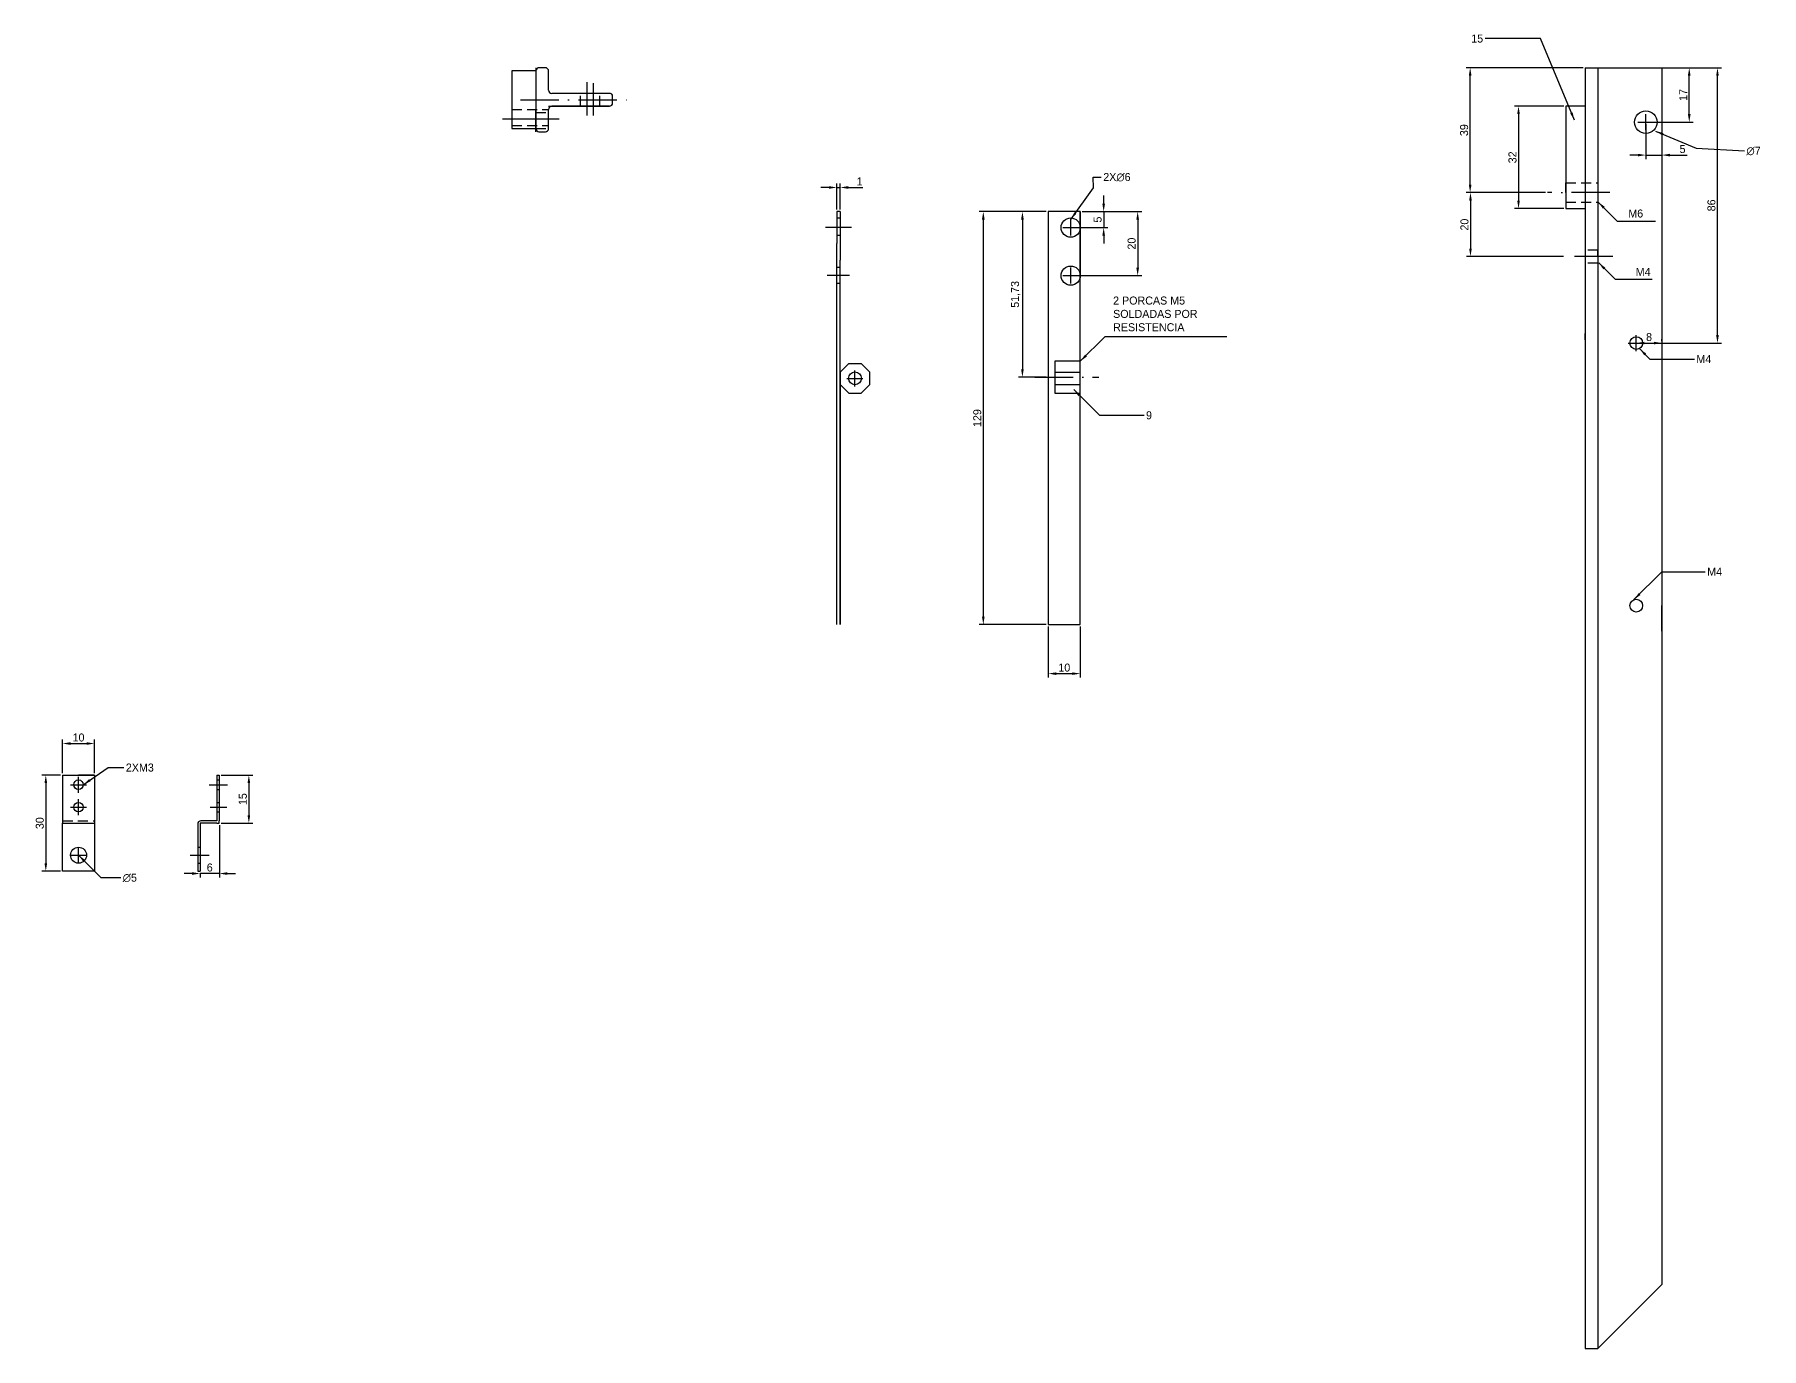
# Model space of a CAD drawing. Header units: millimetres. Extents: x -4548 to 362, y -239 to 259.
# Drawn here: x -1987 to -1448, y -207 to 203 of the extents above; entities that cross this region are included whole.
import ezdxf

# ---------------------------------------------------------------- set-up
doc = ezdxf.new("R2010")
doc.units = ezdxf.units.MM
doc.linetypes.add('ACAD_ISO10W100', pattern=[18, 12, -3, 0, -3])
doc.linetypes.add('HIDDEN2', pattern=[4.7625, 3.175, -1.5875])
for name, color, linetype in [('Contorno', 7, 'Continuous'), ('Cortes', 140, 'HIDDEN2'), ('Cotas', 1, 'Continuous'), ('Linhas_de_Centro', 5, 'ACAD_ISO10W100')]:
    doc.layers.add(name, color=color, linetype=linetype)
doc.dimstyles.new('ISO-25', dxfattribs={"dimtxt": 2.5, "dimasz": 2.5, "dimexe": 1.25, "dimexo": 0.625, "dimtad": 1, "dimtxsty": 'Standard', "dimcen": 2.5, "dimadec": 0, "dimazin": 0, "dimtfac": 1, "dimtmove": 0, "dimatfit": 3, "dimfxl": 0, "dimarcsym": 0})

# ---------------------------------------------------------------- blocks, each defined once
blk = doc.blocks.new('*D31')
at = {"layer": 'Cotas', "color": 0, "lineweight": -2}
for p, q in [((-1483.09, 192.53), (-1468.91, 192.53)), ((-1470.16, 178.03), (-1470.16, 190.03)), ((-1483.09, 175.53), (-1468.91, 175.53))]:
    blk.add_line(p, q, dxfattribs=at)
at = {"layer": 'Cotas', "color": 0}
for points in [[(-1470.58, 190.03), (-1469.75, 190.03), (-1470.16, 192.53)], [(-1470.58, 178.03), (-1469.75, 178.03), (-1470.16, 175.53)]]:
    blk.add_solid(points, dxfattribs=at)
at = {"layer": 'Defpoints', "color": 0}
for p in [(-1483.72, 192.53), (-1470.16, 192.53), (-1483.72, 175.53)]:
    blk.add_point(p, dxfattribs=at)
at = {"layer": 'Cotas', "color": 0, "insert": (-1472.04, 184.03), "char_height": 2.5, "attachment_point": 5, "rotation": 90}
blk.add_mtext('17', dxfattribs=at)
blk = doc.blocks.new('*D32')
at = {"layer": 'Cotas', "color": 0, "lineweight": -2}
for p, q in [((-1486.09, 192.53), (-1460.09, 192.53)), ((-1461.34, 109.03), (-1461.34, 190.03)), ((-1486.09, 106.53), (-1460.09, 106.53))]:
    blk.add_line(p, q, dxfattribs=at)
at = {"layer": 'Cotas', "color": 0}
for points in [[(-1461.76, 190.03), (-1460.93, 190.03), (-1461.34, 192.53)], [(-1461.76, 109.03), (-1460.93, 109.03), (-1461.34, 106.53)]]:
    blk.add_solid(points, dxfattribs=at)
at = {"layer": 'Defpoints', "color": 0}
for p in [(-1486.72, 192.53), (-1461.34, 192.53), (-1486.72, 106.53)]:
    blk.add_point(p, dxfattribs=at)
at = {"layer": 'Cotas', "color": 0, "insert": (-1463.22, 149.53), "char_height": 2.5, "attachment_point": 5, "rotation": 90}
blk.add_mtext('86', dxfattribs=at)
blk = doc.blocks.new('*D33')
at = {"layer": 'Cotas', "color": 0, "lineweight": -2}
for p, q in [((-1503.34, 192.53), (-1539.86, 192.53)), ((-1538.61, 156.03), (-1538.61, 190.03)), ((-1515.06, 153.53), (-1539.86, 153.53))]:
    blk.add_line(p, q, dxfattribs=at)
at = {"layer": 'Cotas', "color": 0}
for points in [[(-1539.03, 190.03), (-1538.19, 190.03), (-1538.61, 192.53)], [(-1539.03, 156.03), (-1538.19, 156.03), (-1538.61, 153.53)]]:
    blk.add_solid(points, dxfattribs=at)
at = {"layer": 'Defpoints', "color": 0}
for p in [(-1538.61, 192.53), (-1502.72, 192.53), (-1514.44, 153.53)]:
    blk.add_point(p, dxfattribs=at)
at = {"layer": 'Cotas', "color": 0, "insert": (-1540.49, 173.03), "char_height": 2.5, "attachment_point": 5, "rotation": 90}
blk.add_mtext('39', dxfattribs=at)
blk = doc.blocks.new('*D34')
at = {"layer": 'Cotas', "color": 0, "lineweight": -2}
for p, q in [((-1486.72, 107.15), (-1486.72, 107.78)), ((-1484.22, 106.53), (-1481.22, 106.53)), ((-1478.72, 107.15), (-1478.72, 107.78))]:
    blk.add_line(p, q, dxfattribs=at)
at = {"layer": 'Cotas', "color": 0}
for points in [[(-1484.22, 106.94), (-1484.22, 106.11), (-1486.72, 106.53)], [(-1481.22, 106.94), (-1481.22, 106.11), (-1478.72, 106.53)]]:
    blk.add_solid(points, dxfattribs=at)
at = {"layer": 'Defpoints', "color": 0}
for p in [(-1486.72, 106.53), (-1478.72, 106.53), (-1478.72, 106.53)]:
    blk.add_point(p, dxfattribs=at)
at = {"layer": 'Cotas', "color": 0, "insert": (-1482.72, 108.4), "char_height": 2.5, "attachment_point": 5}
blk.add_mtext('8', dxfattribs=at)
blk = doc.blocks.new('*D35')
at = {"layer": 'Cotas', "color": 0, "lineweight": -2}
for p, q in [((-1483.72, 174.9), (-1483.72, 163.99)), ((-1478.72, 174.9), (-1478.72, 163.99)), ((-1486.22, 165.24), (-1488.72, 165.24)), ((-1483.72, 165.24), (-1478.72, 165.24)), ((-1476.22, 165.24), (-1470.8, 165.24))]:
    blk.add_line(p, q, dxfattribs=at)
at = {"layer": 'Cotas', "color": 0}
for points in [[(-1486.22, 165.65), (-1486.22, 164.82), (-1483.72, 165.24)], [(-1476.22, 165.65), (-1476.22, 164.82), (-1478.72, 165.24)]]:
    blk.add_solid(points, dxfattribs=at)
at = {"layer": 'Defpoints', "color": 0}
for p in [(-1483.72, 175.53), (-1478.72, 175.53), (-1478.72, 165.24)]:
    blk.add_point(p, dxfattribs=at)
at = {"layer": 'Cotas', "color": 0, "insert": (-1472.26, 167.11), "char_height": 2.5, "attachment_point": 5}
blk.add_mtext('5', dxfattribs=at)
blk = doc.blocks.new('*D36')
at = {"layer": 'Cotas', "color": 0, "lineweight": -2}
for p, q in [((-1509.34, 180.53), (-1524.74, 180.53)), ((-1523.49, 178.03), (-1523.49, 151.03)), ((-1509.34, 148.53), (-1524.74, 148.53))]:
    blk.add_line(p, q, dxfattribs=at)
at = {"layer": 'Cotas', "color": 0}
for points in [[(-1523.91, 178.03), (-1523.08, 178.03), (-1523.49, 180.53)], [(-1523.91, 151.03), (-1523.08, 151.03), (-1523.49, 148.53)]]:
    blk.add_solid(points, dxfattribs=at)
at = {"layer": 'Defpoints', "color": 0}
for p in [(-1508.72, 180.53), (-1523.49, 148.53), (-1508.72, 148.53)]:
    blk.add_point(p, dxfattribs=at)
at = {"layer": 'Cotas', "color": 0, "insert": (-1525.37, 164.53), "char_height": 2.5, "attachment_point": 5, "rotation": 90}
blk.add_mtext('32', dxfattribs=at)
blk = doc.blocks.new('*D39')
at = {"layer": 'Cotas', "color": 0, "lineweight": -2}
for p, q in [((-1653.1, 150.1), (-1653.1, 152.6)), ((-1659.77, 147.6), (-1651.85, 147.6)), ((-1653.1, 147.6), (-1653.1, 142.6)), ((-1662.77, 142.6), (-1651.85, 142.6)), ((-1653.1, 140.1), (-1653.1, 137.6))]:
    blk.add_line(p, q, dxfattribs=at)
at = {"layer": 'Cotas', "color": 0}
for points in [[(-1653.52, 150.1), (-1652.69, 150.1), (-1653.1, 147.6)], [(-1653.52, 140.1), (-1652.69, 140.1), (-1653.1, 142.6)]]:
    blk.add_solid(points, dxfattribs=at)
at = {"layer": 'Defpoints', "color": 0}
for p in [(-1660.4, 147.6), (-1663.4, 142.6), (-1653.1, 142.6)]:
    blk.add_point(p, dxfattribs=at)
at = {"layer": 'Cotas', "color": 0, "insert": (-1654.98, 145.1), "char_height": 2.5, "attachment_point": 5, "rotation": 90}
blk.add_mtext('5', dxfattribs=at)
blk = doc.blocks.new('*D40')
at = {"layer": 'Cotas', "color": 0, "lineweight": -2}
for p, q in [((-1659.77, 147.6), (-1641.23, 147.6)), ((-1642.48, 145.1), (-1642.48, 130.1)), ((-1662.77, 127.6), (-1641.23, 127.6))]:
    blk.add_line(p, q, dxfattribs=at)
at = {"layer": 'Cotas', "color": 0}
for points in [[(-1642.9, 145.1), (-1642.06, 145.1), (-1642.48, 147.6)], [(-1642.9, 130.1), (-1642.06, 130.1), (-1642.48, 127.6)]]:
    blk.add_solid(points, dxfattribs=at)
at = {"layer": 'Defpoints', "color": 0}
for p in [(-1660.4, 147.6), (-1663.4, 127.6), (-1642.48, 127.6)]:
    blk.add_point(p, dxfattribs=at)
at = {"layer": 'Cotas', "color": 0, "insert": (-1644.36, 137.6), "char_height": 2.5, "attachment_point": 5, "rotation": 90}
blk.add_mtext('20', dxfattribs=at)
blk = doc.blocks.new('*D41')
at = {"layer": 'Cotas', "color": 0, "lineweight": -2}
for p, q in [((-1671.02, 147.6), (-1679.73, 147.6)), ((-1678.48, 145.1), (-1678.48, 98.36)), ((-1671.02, 95.86), (-1679.73, 95.86))]:
    blk.add_line(p, q, dxfattribs=at)
at = {"layer": 'Cotas', "color": 0}
for points in [[(-1678.9, 145.1), (-1678.07, 145.1), (-1678.48, 147.6)], [(-1678.9, 98.36), (-1678.07, 98.36), (-1678.48, 95.86)]]:
    blk.add_solid(points, dxfattribs=at)
at = {"layer": 'Defpoints', "color": 0}
for p in [(-1670.4, 147.6), (-1678.48, 95.86), (-1670.4, 95.86)]:
    blk.add_point(p, dxfattribs=at)
at = {"layer": 'Cotas', "color": 0, "insert": (-1680.57, 121.73), "char_height": 2.5, "attachment_point": 5, "rotation": 90}
blk.add_mtext('51,73', dxfattribs=at)
blk = doc.blocks.new('*D42')
at = {"layer": 'Cotas', "color": 0, "lineweight": -2}
for p, q in [((-1671.65, 147.6), (-1691.95, 147.6)), ((-1690.7, 145.1), (-1690.7, 21.1)), ((-1671.02, 18.6), (-1691.95, 18.6))]:
    blk.add_line(p, q, dxfattribs=at)
at = {"layer": 'Cotas', "color": 0}
for points in [[(-1691.12, 145.1), (-1690.29, 145.1), (-1690.7, 147.6)], [(-1691.12, 21.1), (-1690.29, 21.1), (-1690.7, 18.6)]]:
    blk.add_solid(points, dxfattribs=at)
at = {"layer": 'Defpoints', "color": 0}
for p in [(-1671.02, 147.6), (-1690.7, 18.6), (-1670.4, 18.6)]:
    blk.add_point(p, dxfattribs=at)
at = {"layer": 'Cotas', "color": 0, "insert": (-1692.58, 83.1), "char_height": 2.5, "attachment_point": 5, "rotation": 90}
blk.add_mtext('129', dxfattribs=at)
blk = doc.blocks.new('*D43')
at = {"layer": 'Cotas', "color": 0, "lineweight": -2}
for p, q in [((-1670.4, 17.97), (-1670.4, 2.04)), ((-1660.4, 17.97), (-1660.4, 2.04)), ((-1667.9, 3.29), (-1662.9, 3.29))]:
    blk.add_line(p, q, dxfattribs=at)
at = {"layer": 'Cotas', "color": 0}
for points in [[(-1667.9, 3.7), (-1667.9, 2.87), (-1670.4, 3.29)], [(-1662.9, 3.7), (-1662.9, 2.87), (-1660.4, 3.29)]]:
    blk.add_solid(points, dxfattribs=at)
at = {"layer": 'Defpoints', "color": 0}
for p in [(-1670.4, 18.6), (-1660.4, 18.6), (-1660.4, 3.29)]:
    blk.add_point(p, dxfattribs=at)
at = {"layer": 'Cotas', "color": 0, "insert": (-1665.4, 5.16), "char_height": 2.5, "attachment_point": 5}
blk.add_mtext('10', dxfattribs=at)
blk = doc.blocks.new('*D44')
at = {"layer": 'Cotas', "color": 0, "lineweight": -2}
for p, q in [((-1738.92, 155.13), (-1741.42, 155.13)), ((-1736.42, 148.22), (-1736.42, 156.38)), ((-1736.42, 155.13), (-1735.42, 155.13)), ((-1735.42, 148.22), (-1735.42, 156.38)), ((-1732.92, 155.13), (-1728.34, 155.13))]:
    blk.add_line(p, q, dxfattribs=at)
at = {"layer": 'Cotas', "color": 0}
for points in [[(-1738.92, 155.54), (-1738.92, 154.71), (-1736.42, 155.13)], [(-1732.92, 155.54), (-1732.92, 154.71), (-1735.42, 155.13)]]:
    blk.add_solid(points, dxfattribs=at)
at = {"layer": 'Defpoints', "color": 0}
for p in [(-1735.42, 155.13), (-1736.42, 147.6), (-1735.42, 147.6)]:
    blk.add_point(p, dxfattribs=at)
at = {"layer": 'Cotas', "color": 0, "insert": (-1729.38, 157), "char_height": 2.5, "attachment_point": 5}
blk.add_mtext('1', dxfattribs=at)
blk = doc.blocks.new('*D45')
at = {"layer": 'Cotas', "color": 0, "lineweight": -2}
for p, q in [((-1515.69, 153.53), (-1539.76, 153.53)), ((-1538.51, 151.03), (-1538.51, 136.03)), ((-1509.41, 133.53), (-1539.76, 133.53))]:
    blk.add_line(p, q, dxfattribs=at)
at = {"layer": 'Cotas', "color": 0}
for points in [[(-1538.92, 151.03), (-1538.09, 151.03), (-1538.51, 153.53)], [(-1538.92, 136.03), (-1538.09, 136.03), (-1538.51, 133.53)]]:
    blk.add_solid(points, dxfattribs=at)
at = {"layer": 'Defpoints', "color": 0}
for p in [(-1515.06, 153.53), (-1538.51, 133.53), (-1508.79, 133.53)]:
    blk.add_point(p, dxfattribs=at)
at = {"layer": 'Cotas', "color": 0, "insert": (-1540.38, 143.53), "char_height": 2.5, "attachment_point": 5, "rotation": 90}
blk.add_mtext('20', dxfattribs=at)
blk = doc.blocks.new('*D46')
at = {"layer": 'Cotas', "color": 0, "lineweight": -2}
for p, q in [((-1978.37, -27.79), (-1978.37, -17.29)), ((-1975.87, -18.54), (-1970.87, -18.54)), ((-1968.37, -27.79), (-1968.37, -17.29))]:
    blk.add_line(p, q, dxfattribs=at)
at = {"layer": 'Cotas', "color": 0}
for points in [[(-1975.87, -18.12), (-1975.87, -18.96), (-1978.37, -18.54)], [(-1970.87, -18.12), (-1970.87, -18.96), (-1968.37, -18.54)]]:
    blk.add_solid(points, dxfattribs=at)
at = {"layer": 'Defpoints', "color": 0}
for p in [(-1968.37, -18.54), (-1978.37, -28.42), (-1968.37, -28.42)]:
    blk.add_point(p, dxfattribs=at)
at = {"layer": 'Cotas', "color": 0, "insert": (-1973.37, -16.67), "char_height": 2.5, "attachment_point": 5}
blk.add_mtext('10', dxfattribs=at)
blk = doc.blocks.new('*D47')
at = {"layer": 'Cotas', "color": 0, "lineweight": -2}
for p, q in [((-1929.38, -44.04), (-1929.38, -60.4)), ((-1937.88, -59.15), (-1940.38, -59.15)), ((-1935.38, -59.04), (-1935.38, -60.4)), ((-1929.38, -59.15), (-1935.38, -59.15)), ((-1926.88, -59.15), (-1924.38, -59.15))]:
    blk.add_line(p, q, dxfattribs=at)
at = {"layer": 'Cotas', "color": 0}
for points in [[(-1937.88, -58.73), (-1937.88, -59.56), (-1935.38, -59.15)], [(-1926.88, -58.73), (-1926.88, -59.56), (-1929.38, -59.15)]]:
    blk.add_solid(points, dxfattribs=at)
at = {"layer": 'Defpoints', "color": 0}
for p in [(-1929.38, -43.42), (-1935.38, -58.42), (-1935.38, -59.15)]:
    blk.add_point(p, dxfattribs=at)
at = {"layer": 'Cotas', "color": 0, "insert": (-1932.38, -57.27), "char_height": 2.5, "attachment_point": 5}
blk.add_mtext('6', dxfattribs=at)
blk = doc.blocks.new('*D48')
at = {"layer": 'Cotas', "color": 0, "lineweight": -2}
for p, q in [((-1928.76, -28.42), (-1918.9, -28.42)), ((-1920.15, -30.92), (-1920.15, -40.92)), ((-1928.76, -43.42), (-1918.9, -43.42))]:
    blk.add_line(p, q, dxfattribs=at)
at = {"layer": 'Cotas', "color": 0}
for points in [[(-1920.57, -30.92), (-1919.74, -30.92), (-1920.15, -28.42)], [(-1920.57, -40.92), (-1919.74, -40.92), (-1920.15, -43.42)]]:
    blk.add_solid(points, dxfattribs=at)
at = {"layer": 'Defpoints', "color": 0}
for p in [(-1929.38, -28.42), (-1929.38, -43.42), (-1920.15, -43.42)]:
    blk.add_point(p, dxfattribs=at)
at = {"layer": 'Cotas', "color": 0, "insert": (-1922.03, -35.92), "char_height": 2.5, "attachment_point": 5, "rotation": 90}
blk.add_mtext('15', dxfattribs=at)
blk = doc.blocks.new('*D49')
at = {"layer": 'Cotas', "color": 0, "lineweight": -2}
for p, q in [((-1978.99, -28.42), (-1984.85, -28.42)), ((-1983.6, -30.92), (-1983.6, -55.92)), ((-1978.99, -58.42), (-1984.85, -58.42))]:
    blk.add_line(p, q, dxfattribs=at)
at = {"layer": 'Cotas', "color": 0}
for points in [[(-1984.01, -30.92), (-1983.18, -30.92), (-1983.6, -28.42)], [(-1984.01, -55.92), (-1983.18, -55.92), (-1983.6, -58.42)]]:
    blk.add_solid(points, dxfattribs=at)
at = {"layer": 'Defpoints', "color": 0}
for p in [(-1978.37, -28.42), (-1983.6, -58.42), (-1978.37, -58.42)]:
    blk.add_point(p, dxfattribs=at)
at = {"layer": 'Cotas', "color": 0, "insert": (-1985.47, -43.42), "char_height": 2.5, "attachment_point": 5, "rotation": 90}
blk.add_mtext('30', dxfattribs=at)

msp = doc.modelspace()

# ---------------------------------------------------------------- linework, layer by layer
at = {"layer": 'Contorno'}
for p, q in [((-1838.013, 191.526), (-1838.013, 173.526)), ((-1830.513, 191.526), (-1838.013, 191.526)), ((-1830.513, 192.526), (-1830.513, 191.526)), ((-1830.513, 191.526), (-1830.513, 173.526)), ((-1827.513, 192.526), (-1829.513, 192.526)), ((-1826.513, 185.526), (-1826.513, 191.526)), ((-1502.716, 192.526), (-1502.716, -207.474)), ((-1502.716, 192.526), (-1498.716, 192.526)), ((-1502.716, 192.526), (-1502.716, 180.526)), ((-1498.716, 192.526), (-1498.716, -207.474)), ((-1498.716, 192.526), (-1478.716, 192.526)), ((-1498.716, 192.526), (-1498.716, 153.526)), ((-1498.716, 192.526), (-1498.716, 107.526)), ((-1478.716, 192.526), (-1478.716, -187.474)), ((-1478.716, 192.526), (-1478.716, 175.526)), ((-1478.716, 192.526), (-1478.716, 106.526)), ((-1478.716, 192.526), (-1478.716, 106.526)), ((-1478.716, 192.526), (-1478.716, 16.526)), ((-1807.513, 184.526), (-1825.513, 184.526)), ((-1814.513, 177.579), (-1814.513, 187.967)), ((-1812.513, 177.579), (-1812.513, 187.724)), ((-1806.513, 181.526), (-1806.513, 183.526)), ((-1830.513, 176.526), (-1830.513, 179.526)), ((-1830.513, 176.526), (-1830.513, 178.526)), ((-1826.513, 180.526), (-1807.513, 180.526)), ((-1826.513, 173.526), (-1826.513, 179.526)), ((-1807.513, 180.526), (-1825.513, 180.526)), ((-1807.513, 180.526), (-1814.513, 180.526)), ((-1807.513, 180.526), (-1814.513, 180.526)), ((-1814.513, 180.526), (-1812.513, 180.526)), ((-1807.513, 180.526), (-1812.513, 180.526)), ((-1812.513, 180.526), (-1810.513, 180.526)), ((-1502.716, 180.526), (-1508.716, 180.526)), ((-1508.716, 180.526), (-1508.716, 148.526)), ((-1840.873, 176.526), (-1823.168, 176.526)), ((-1838.013, 173.526), (-1830.513, 173.526)), ((-1830.513, 172.526), (-1830.513, 176.526)), ((-1829.513, 172.526), (-1827.513, 172.526)), ((-1508.716, 153.526), (-1508.716, 156.526)), ((-1498.716, 153.526), (-1498.716, 133.526)), ((-1735.42, 147.596), (-1736.42, 147.596)), ((-1736.42, 147.596), (-1736.42, 137.596)), ((-1735.42, 147.596), (-1735.42, 132.46)), ((-1670.396, 147.596), (-1670.396, 18.596)), ((-1660.396, 147.596), (-1670.396, 147.596)), ((-1660.396, 18.596), (-1660.396, 147.596)), ((-1660.396, 147.596), (-1660.396, 142.596)), ((-1508.716, 148.526), (-1502.716, 148.526)), ((-1735.42, 145.576), (-1736.42, 145.576)), ((-1660.396, 142.596), (-1660.396, 127.596)), ((-1735.42, 140.096), (-1736.42, 140.096)), ((-1736.42, 18.596), (-1736.42, 137.596)), ((-1498.716, 133.526), (-1498.716, 135.526)), ((-1735.42, 130.096), (-1736.42, 130.096)), ((-1735.42, 18.596), (-1735.42, 132.46)), ((-1735.42, 130.096), (-1735.42, 130.096)), ((-1735.42, 125.096), (-1736.42, 125.096)), ((-1502.716, 107.526), (-1502.716, 109.526)), ((-1732.714, 100.128), (-1735.42, 97.422)), ((-1735.42, 97.422), (-1735.42, 93.596)), ((-1732.714, 100.128), (-1728.887, 100.128)), ((-1726.182, 97.422), (-1728.887, 100.128)), ((-1726.182, 93.596), (-1726.182, 97.422)), ((-1660.396, 100.863), (-1668.396, 100.863)), ((-1668.396, 100.863), (-1668.396, 90.863)), ((-1668.396, 97.422), (-1660.396, 97.422)), ((-1660.396, 95.863), (-1660.396, 100.863)), ((-1660.396, 95.863), (-1660.396, 100.863)), ((-1660.396, 97.422), (-1660.396, 97.422)), ((-1735.42, 93.596), (-1735.42, 18.596)), ((-1735.42, 93.596), (-1732.714, 90.89)), ((-1728.887, 90.89), (-1726.182, 93.596)), ((-1668.396, 93.596), (-1660.396, 93.596)), ((-1732.714, 90.89), (-1728.887, 90.89)), ((-1668.396, 90.863), (-1660.396, 90.863)), ((-1478.716, 16.526), (-1478.716, 24.526)), ((-1670.396, 18.596), (-1660.396, 18.596)), ((-1978.37, -28.418), (-1978.37, -43.418)), ((-1978.37, -28.418), (-1968.37, -28.418)), ((-1968.37, -28.418), (-1973.37, -28.418)), ((-1968.37, -28.418), (-1968.37, -43.418)), ((-1930.132, -28.418), (-1930.132, -42.668)), ((-1930.132, -28.418), (-1929.382, -28.418)), ((-1930.132, -29.918), (-1929.382, -29.918)), ((-1929.382, -28.418), (-1929.382, -42.668)), ((-1930.132, -32.918), (-1929.382, -32.918)), ((-1930.132, -36.918), (-1929.382, -36.918)), ((-1930.132, -42.668), (-1935.132, -42.668)), ((-1935.132, -42.668), (-1935.132, -42.668)), ((-1930.132, -39.918), (-1929.382, -39.918)), ((-1929.382, -43.418), (-1929.382, -42.668)), ((-1978.37, -43.418), (-1968.37, -43.418)), ((-1978.37, -58.418), (-1978.37, -43.418)), ((-1968.37, -43.418), (-1968.37, -58.418)), ((-1936.132, -43.668), (-1936.132, -58.418)), ((-1930.132, -43.418), (-1935.382, -43.418)), ((-1935.382, -43.418), (-1935.382, -58.418)), ((-1930.132, -43.418), (-1929.382, -43.418)), ((-1936.132, -50.918), (-1935.382, -50.918)), ((-1968.37, -58.418), (-1978.37, -58.418)), ((-1936.132, -55.918), (-1935.382, -55.918)), ((-1936.132, -58.418), (-1935.382, -58.418)), ((-1478.716, -187.474), (-1498.716, -207.474)), ((-1502.716, -207.474), (-1498.716, -207.474))]:
    msp.add_line(p, q, dxfattribs=at)
for centre, radius in [((-1483.716, 175.526), 3.5), ((-1663.396, 142.596), 3), ((-1663.396, 127.596), 3), ((-1486.716, 106.526), 2), ((-1730.801, 95.509), 2), ((-1486.716, 24.526), 2), ((-1973.37, -31.418), 1.5), ((-1973.37, -38.418), 1.5), ((-1973.37, -53.418), 2.5)]:
    msp.add_circle(centre, radius, dxfattribs=at)
for centre, start, end in [((-1829.513, 191.526), 90, 180), ((-1827.513, 191.526), 0, 90), ((-1825.513, 185.526), 180, 270), ((-1807.513, 183.526), 0, 90), ((-1825.513, 179.526), 90, 180), ((-1807.513, 181.526), 270, 0), ((-1829.513, 173.526), 180, 270), ((-1827.513, 173.526), 270, 360), ((-1935.132, -43.668), 90, 180)]:
    msp.add_arc(centre, 1, start, end, dxfattribs=at)
at = {"layer": 'Cortes'}
for p, q in [((-1816.513, 180.526), (-1816.513, 184.526)), ((-1814.513, 180.526), (-1814.513, 184.526)), ((-1810.513, 180.526), (-1810.513, 184.526)), ((-1838.013, 179.526), (-1826.513, 179.526)), ((-1830.513, 178.526), (-1826.513, 178.526)), ((-1838.013, 174.526), (-1826.513, 174.526)), ((-1830.513, 173.526), (-1826.513, 173.526)), ((-1508.716, 156.526), (-1498.716, 156.526)), ((-1508.716, 150.526), (-1498.716, 150.526)), ((-1498.716, 135.526), (-1502.716, 135.526)), ((-1498.716, 131.526), (-1502.716, 131.526)), ((-1978.37, -42.668), (-1968.37, -42.668))]:
    msp.add_line(p, q, dxfattribs=at)
at = {"layer": 'Linhas_de_Centro'}
for p, q in [((-1835.282, 182.526), (-1800.743, 182.526)), ((-1486.216, 175.526), (-1481.216, 175.526)), ((-1483.716, 173.026), (-1483.716, 178.026)), ((-1494.944, 153.526), (-1514.436, 153.526)), ((-1731.926, 142.596), (-1739.985, 142.596)), ((-1665.896, 142.596), (-1660.896, 142.596)), ((-1663.396, 140.096), (-1663.396, 145.096)), ((-1663.396, 125.096), (-1663.396, 130.096)), ((-1494.013, 133.526), (-1508.789, 133.526)), ((-1732.558, 127.596), (-1739.511, 127.596)), ((-1665.896, 127.596), (-1660.896, 127.596)), ((-1486.716, 104.026), (-1486.716, 109.026)), ((-1489.216, 106.526), (-1484.216, 106.526)), ((-1730.801, 93.009), (-1730.801, 98.009)), ((-1733.301, 95.509), (-1728.301, 95.509)), ((-1674.648, 95.863), (-1654.58, 95.863)), ((-1975.87, -31.418), (-1970.87, -31.418)), ((-1973.37, -33.918), (-1973.37, -28.918)), ((-1932.596, -31.418), (-1926.806, -31.418)), ((-1973.37, -40.918), (-1973.37, -35.918)), ((-1975.87, -38.418), (-1970.87, -38.418)), ((-1932.226, -38.418), (-1927.052, -38.418)), ((-1975.87, -53.418), (-1970.87, -53.418)), ((-1973.37, -55.918), (-1973.37, -50.918)), ((-1938.509, -53.418), (-1932.596, -53.418))]:
    msp.add_line(p, q, dxfattribs=at)

# ---------------------------------------------------------------- texts
at = {"layer": 'Cotas', "char_height": 2.5}
for s, insert, width, attachment_point in [('15', (-1534.55, 200.354), 0.6514, 9), ('M6', (-1489.197, 148.238), 8.53647, 1), ('M4', (-1486.885, 129.996), 5.86874, 1), ('2 PORCAS M5 SOLDADAS POR RESISTENCIA', (-1650.15, 121.062), 35.4906, 1), ('M4', (-1467.942, 102.76), 0.6514, 1), ('9', (-1639.869, 85.234), 0.6514, 1), ('M4', (-1464.546, 36.356), 0.6514, 1), ('2XM3', (-1958.58, -24.792), 0.6514, 1), ('{\\Fgdt.shx;n5}', (-1959.566, -59.186), 0.6514, 1)]:
    msp.add_mtext(s, dxfattribs=dict(at, insert=insert, width=width, attachment_point=attachment_point))
at = {"layer": 'Cotas', "char_height": 2.5, "attachment_point": 1}
for s, insert in [('{\\Fgdt.shx;n7}', (-1452.302, 167.825)), ('2X{\\Fgdt.shx;n}6', (-1653.229, 159.642))]:
    msp.add_mtext(s, dxfattribs=dict(at, insert=insert))

# ---------------------------------------------------------------- dimensions: what is measured, and where the dimension line sits
at = {"layer": 'Cotas'}
for base, p1, p2, picture, middle in [((-1538.61, 192.526), (-1514.436, 153.526), (-1502.716, 192.526), '*D33', (-1538.61, 173.026)), ((-1461.345, 192.526), (-1486.716, 106.526), (-1486.716, 192.526), '*D32', (-1461.345, 149.526)), ((-1470.163, 192.526), (-1483.716, 175.526), (-1483.716, 192.526), '*D31', (-1470.163, 184.026))]:
    dim = msp.add_linear_dim(base=base, p1=p1, p2=p2, angle=90, dimstyle='ISO-25', dxfattribs=at)
    dim.commit()
    dim.dimension.update_dxf_attribs({"geometry": picture, "text_midpoint": middle, "dimtype": 160})
for base, p1, p2, picture, middle in [((-1523.493, 148.526), (-1508.716, 180.526), (-1508.716, 148.526), '*D36', (-1525.368, 164.526)), ((-1653.105, 142.596), (-1660.396, 147.596), (-1663.396, 142.596), '*D39', (-1654.98, 145.096)), ((-1538.507, 133.526), (-1515.061, 153.526), (-1508.789, 133.526), '*D45', (-1540.382, 143.526)), ((-1690.703, 18.596), (-1671.021, 147.596), (-1670.396, 18.596), '*D42', (-1692.578, 83.096)), ((-1678.484, 95.863), (-1670.396, 147.596), (-1670.396, 95.863), '*D41', (-1680.568, 121.729)), ((-1642.48, 127.596), (-1660.396, 147.596), (-1663.396, 127.596), '*D40', (-1644.355, 137.596)), ((-1983.597, -58.418), (-1978.37, -28.418), (-1978.37, -58.418), '*D49', (-1985.472, -43.418)), ((-1920.154, -43.418), (-1929.382, -28.418), (-1929.382, -43.418), '*D48', (-1922.029, -35.918))]:
    dim = msp.add_linear_dim(base=base, p1=p1, p2=p2, angle=90, dimstyle='ISO-25', dxfattribs=at)
    dim.commit()
    dim.dimension.update_dxf_attribs({"geometry": picture, "text_midpoint": middle})
dim = msp.add_linear_dim(base=(-1478.716, 165.237), p1=(-1483.716, 175.526), p2=(-1478.716, 175.526), dimstyle='ISO-25', dxfattribs=at)
dim.commit()
dim.dimension.update_dxf_attribs({"geometry": '*D35', "text_midpoint": (-1472.257, 165.237), "dimtype": 160})
for base, p1, p2, picture, middle in [((-1735.42, 155.126), (-1736.42, 147.596), (-1735.42, 147.596), '*D44', (-1729.379, 157.001)), ((-1478.716, 106.526), (-1486.716, 106.526), (-1478.716, 106.526), '*D34', (-1482.716, 108.401)), ((-1660.396, 3.286), (-1670.396, 18.596), (-1660.396, 18.596), '*D43', (-1665.396, 5.161)), ((-1968.37, -18.541), (-1978.37, -28.418), (-1968.37, -28.418), '*D46', (-1973.37, -16.666)), ((-1935.382, -59.147), (-1929.382, -43.418), (-1935.382, -58.418), '*D47', (-1932.382, -57.272))]:
    dim = msp.add_linear_dim(base=base, p1=p1, p2=p2, dimstyle='ISO-25', dxfattribs=at)
    dim.commit()
    dim.dimension.update_dxf_attribs({"geometry": picture, "text_midpoint": middle})

# ---------------------------------------------------------------- leaders
at = {"layer": 'Cotas', "annotation_type": 0, "has_hookline": 1}
for points, hookline_direction, text_width in [([(-1506.028, 176.128), (-1516.581, 201.604), (-1533.925, 201.604)], 1, 3.333), ([(-1480.661, 172.715), (-1467.959, 167.454), (-1452.927, 166.575)], 0, 4.702), ([(-1663.396, 145.096), (-1656.245, 155.046), (-1656.354, 158.392), (-1653.854, 158.392)], 0, 9.524), ([(-1485.64, 104.709), (-1482.441, 101.51), (-1468.567, 101.51)], 0, 4.167), ([(-1662.455, 91.991), (-1654.448, 83.984), (-1640.494, 83.984)], 0, 1.667), ([(-1487.427, 26.395), (-1478.716, 35.106), (-1465.171, 35.106)], 0, 4.167), ([(-1971.87, -31.418), (-1964.133, -26.042), (-1959.205, -26.042)], 0, 9.167), ([(-1973.37, -53.418), (-1966.352, -60.436), (-1960.191, -60.436)], 0, 4.702)]:
    msp.add_leader(points, dimstyle='ISO-25', override={"dimgap": 0.625, "dimtad": 0}, dxfattribs=dict(at, hookline_direction=hookline_direction, text_width=text_width))
at = {"layer": 'Cotas'}
for points in [[(-1498.623, 150.59), (-1492.67, 144.637), (-1480.661, 144.637)], [(-1498.445, 131.593), (-1493.292, 126.44), (-1481.728, 126.44)], [(-1660.396, 100.863), (-1652.66, 108.599), (-1614.659, 108.599)]]:
    msp.add_leader(points, dimstyle='ISO-25', override={"dimgap": 0.625, "dimtad": 0}, dxfattribs=at)

doc.saveas('drawing.dxf')
